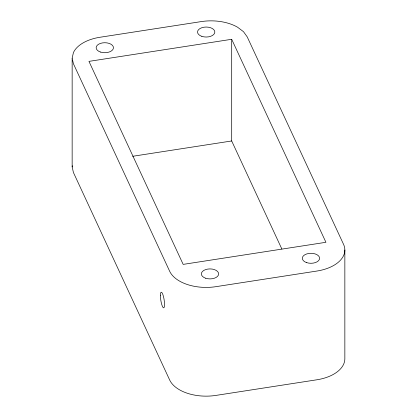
<?xml version="1.0" encoding="UTF-8"?>
<svg xmlns="http://www.w3.org/2000/svg" width="417" height="417" viewBox="0 0 417 417"><rect width="100%" height="100%" fill="white"/><g stroke="black" fill="none" stroke-linecap="round" stroke-linejoin="round"><path stroke-width="0.63" d="M72.151 58.177L73.428 52.573A37.483 21.642 0 0 1 99.934 37.269L201.317 21.585A37.483 21.642 0 0 1 237.523 27.188L243.481 31.671L247.224 36.889L343.561 244.357A37.754 21.799 0 0 1 316.868 271.05L215.907 286.672A37.754 21.799 0 0 1 169.667 271.258L73.428 63.775L72.151 58.177L72.151 166.915L73.428 172.513L169.667 379.996A37.754 21.799 0 0 0 215.907 395.41L316.868 379.788A37.754 21.799 0 0 0 344.849 358.735L344.849 249.997M72.151 166.915L72.407 165.778M231.696 39.292L88.957 61.372L183.172 264.383L325.922 242.298L231.696 39.292L231.696 140.967L281.819 248.959M132.679 156.286L231.696 140.967M201.859 36.362A8.648 4.994 0 0 0 214.838 32.036A8.648 4.994 0 0 0 201.859 27.71A8.648 4.994 0 0 0 201.859 36.362M205.68 278.233A8.648 4.994 0 0 0 218.654 273.906A8.648 4.994 0 0 0 205.68 269.58A8.648 4.994 0 0 0 205.68 278.233M100.476 52.047A8.648 4.994 0 0 0 113.45 47.72A8.648 4.994 0 0 0 100.476 43.394A8.648 4.994 0 0 0 100.476 52.047M160.42 295.606A7.928 1.673 81.2 0 0 163.495 307.845A7.928 1.673 81.2 0 0 163.495 296.628A7.928 1.673 81.2 0 0 160.42 295.606M306.641 262.616A8.648 4.994 0 0 0 319.615 258.29A8.648 4.994 0 0 0 306.641 253.963A8.648 4.994 0 0 0 306.641 262.616"/></g></svg>
